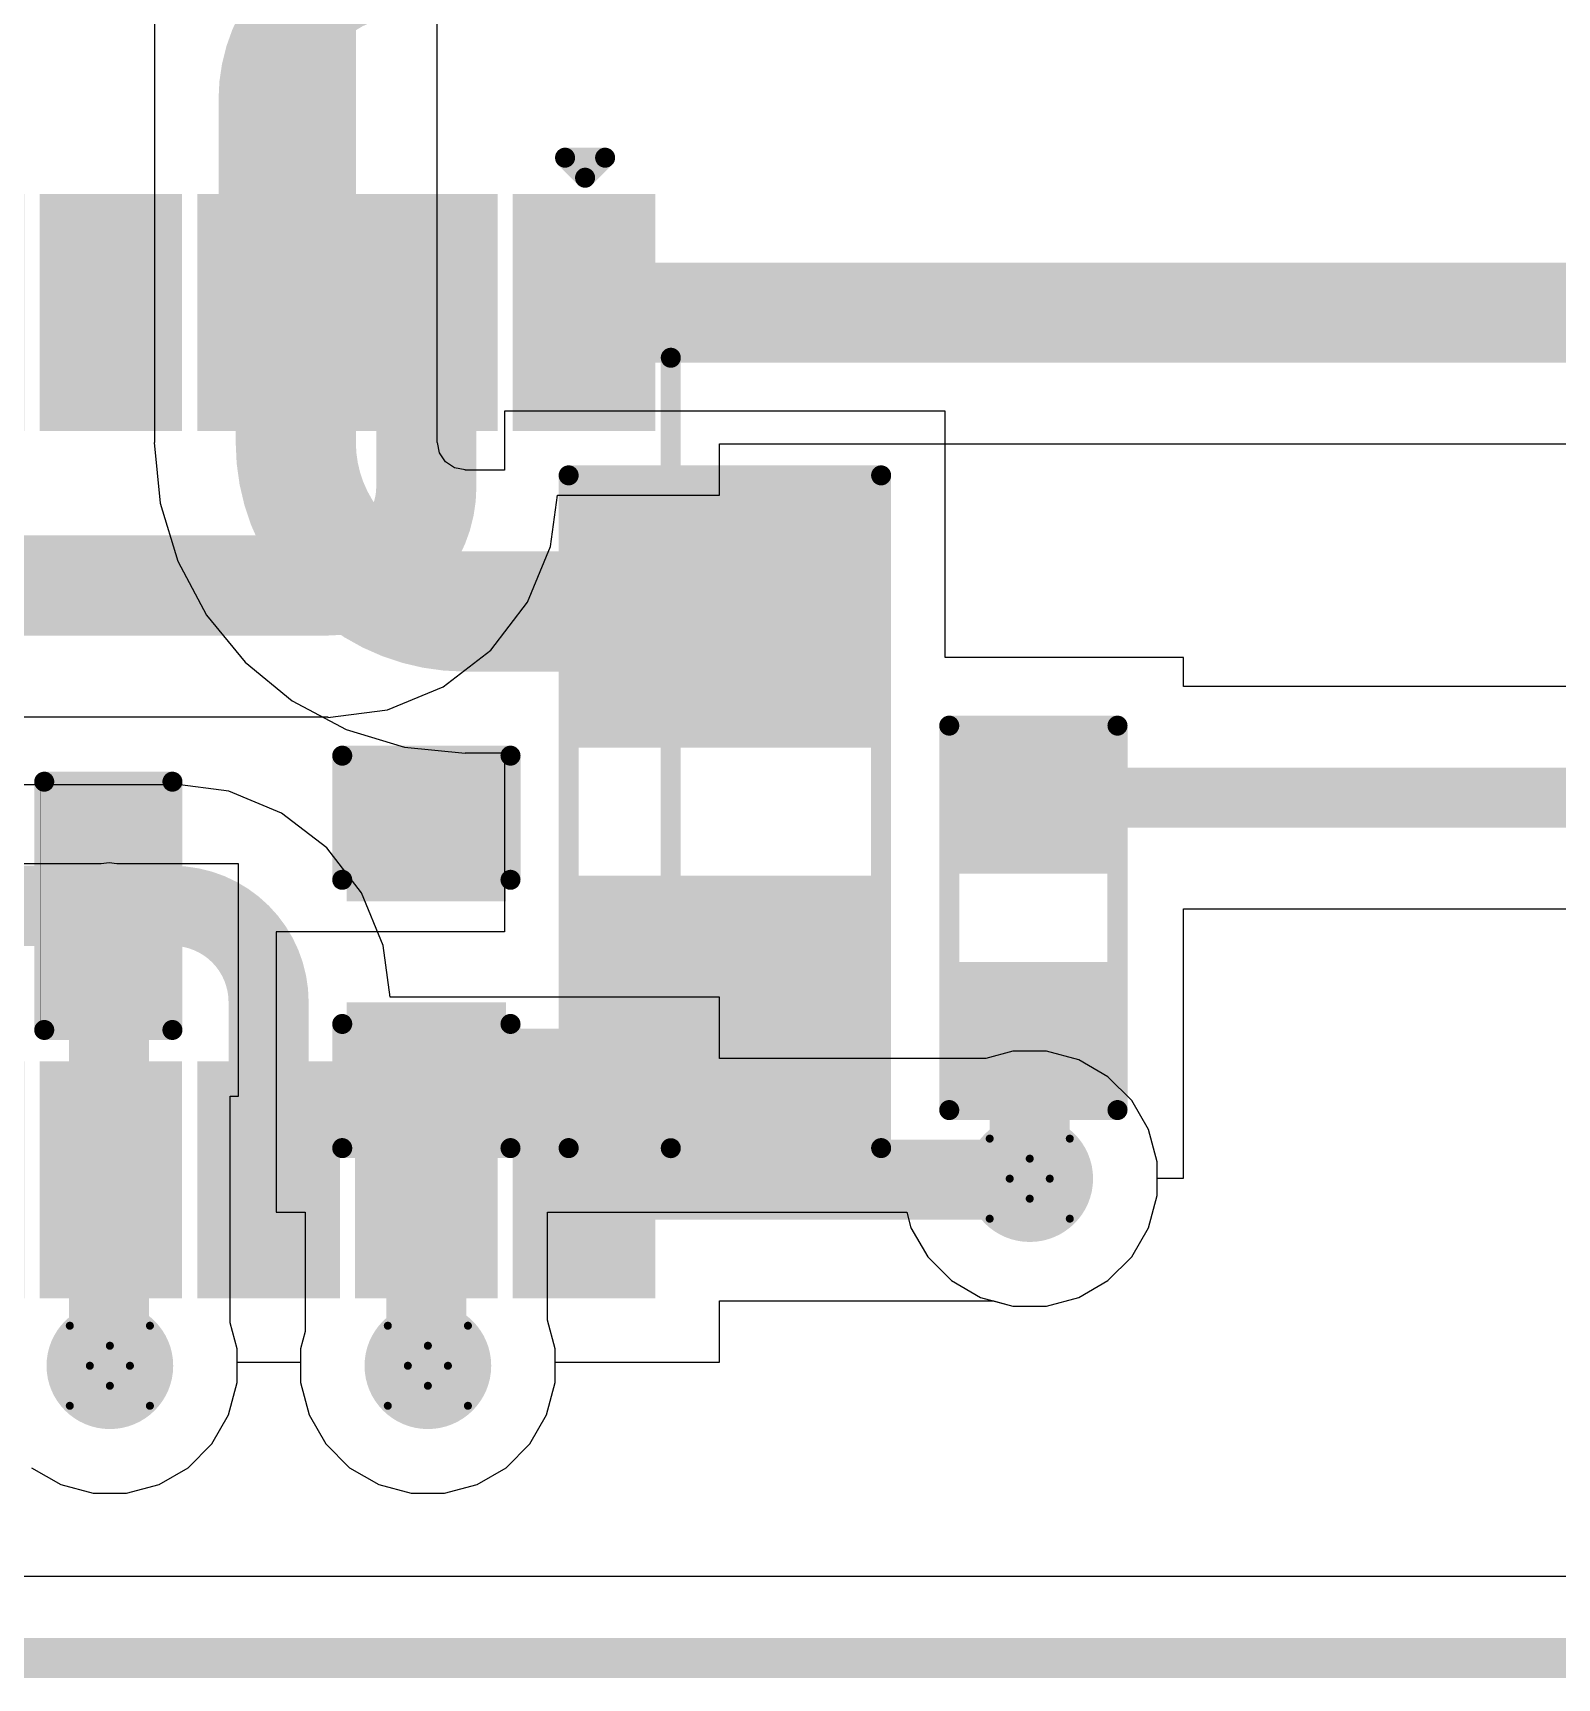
# Model space of a CAD drawing. Header units: inches. Extents: x 0 to 213, y 0 to 212.
# Drawn here: x 0.6194 to 0.9998, y -0.005 to 0.4059 of the extents above; entities that cross this region are included whole.
import ezdxf

# ---------------------------------------------------------------- set-up
doc = ezdxf.new("R2010")
doc.units = ezdxf.units.IN
doc.header["$MEASUREMENT"] = 0
for name, color, linetype in [('Board Outline', 216, 'Continuous'), ('Bottom Layer', 5, 'Continuous'), ('Bottom Overlay', 54, 'Continuous'), ('Bottom Paste', 16, 'Continuous'), ('Bottom Solder', 6, 'Continuous'), ('Drill Drawing', 1, 'Continuous'), ('Top Layer', 1, 'Continuous'), ('Top Overlay', 2, 'Continuous'), ('Top Paste', 8, 'Continuous'), ('Top Solder', 216, 'Continuous'), ('Via Holes', 16, 'Continuous')]:
    doc.layers.add(name, color=color, linetype=linetype)

# ---------------------------------------------------------------- blocks, each defined once
blk = doc.blocks.new('R___0402_B_30')
at = {"layer": 'Bottom Layer'}
for points in [[(-0.009500000000000001, 0.0125), (-0.009499999999999998, -0.0125), (-0.0275, -0.0125), (-0.0275, 0.0125)], [(0.0275, 0.0125), (0.0275, -0.0125), (0.009500000000000001, -0.0125), (0.009499999999999998, 0.0125)]]:
    blk.add_hatch(color=5, dxfattribs=at).paths.add_polyline_path(points)
at = {"layer": 'Bottom Paste'}
for points in [[(-0.009500000000000001, 0.0125), (-0.009499999999999998, -0.0125), (-0.0275, -0.0125), (-0.0275, 0.0125)], [(0.0275, 0.0125), (0.0275, -0.0125), (0.009500000000000001, -0.0125), (0.009499999999999998, 0.0125)]]:
    blk.add_hatch(color=16, dxfattribs=at).paths.add_polyline_path(points)
at = {"layer": 'Bottom Solder'}
for points in [[(-0.007334600000000002, 0.0146654), (-0.007334599999999998, -0.0146654), (-0.0296654, -0.0146654), (-0.0296654, 0.0146654)], [(0.0296654, 0.0146654), (0.0296654, -0.0146654), (0.007334600000000002, -0.0146654), (0.007334599999999998, 0.0146654)]]:
    blk.add_hatch(color=6, dxfattribs=at).paths.add_polyline_path(points)
at = {"layer": 'Bottom Overlay'}
for points in [[(-0.031, 0.016, 0.005, 0.005, 0), (-0.031, -0.016, 0.005, 0.005, 0)], [(-0.031, 0.016, 0.005, 0.005, 0), (0.031, 0.016, 0.005, 0.005, 0)], [(-0.032, 0.017, 0.000127, 0.000127, 0), (0.032, 0.017, 0.000127, 0.000127, 0)], [(0.031, 0.016, 0.005, 0.005, 0), (0.031, -0.016, 0.005, 0.005, 0)], [(-0.031, -0.016, 0.005, 0.005, 0), (0.031, -0.016, 0.005, 0.005, 0)]]:
    blk.add_lwpolyline(points, format="xyseb", dxfattribs=at)
for points in [[(-0.03225, 0.016, 0.0025, 0.0025, 1), (-0.02975, 0.016, 0.0025, 0.0025, 1)], [(-0.03225, 0.016, 0.0025, 0.0025, 1), (-0.02975, 0.016, 0.0025, 0.0025, 1)], [(-0.0320317, 0.017, 6.35e-05, 6.35e-05, 1), (-0.0319683, 0.017, 6.35e-05, 6.35e-05, 1)], [(0.02975, 0.016, 0.0025, 0.0025, 1), (0.03225, 0.016, 0.0025, 0.0025, 1)], [(0.02975, 0.016, 0.0025, 0.0025, 1), (0.03225, 0.016, 0.0025, 0.0025, 1)], [(0.0319683, 0.017, 6.35e-05, 6.35e-05, 1), (0.0320317, 0.017, 6.35e-05, 6.35e-05, 1)], [(-0.03225, -0.016, 0.0025, 0.0025, 1), (-0.02975, -0.016, 0.0025, 0.0025, 1)], [(-0.03225, -0.016, 0.0025, 0.0025, 1), (-0.02975, -0.016, 0.0025, 0.0025, 1)], [(0.02975, -0.016, 0.0025, 0.0025, 1), (0.03225, -0.016, 0.0025, 0.0025, 1)], [(0.02975, -0.016, 0.0025, 0.0025, 1), (0.03225, -0.016, 0.0025, 0.0025, 1)]]:
    blk.add_lwpolyline(points, format="xyseb", close=True, dxfattribs=at)
blk = doc.blocks.new('R___1206_B_32')
at = {"layer": 'Bottom Layer'}
for points in [[(-0.08, 0.035), (-0.02, 0.035), (-0.02, -0.035), (-0.08, -0.035)], [(0.02, 0.035), (0.08, 0.035), (0.08, -0.035), (0.02, -0.035)]]:
    blk.add_hatch(color=5, dxfattribs=at).paths.add_polyline_path(points)
at = {"layer": 'Bottom Paste'}
for points in [[(-0.08, 0.035), (-0.02, 0.035), (-0.02, -0.035), (-0.08, -0.035)], [(0.02, 0.035), (0.08, 0.035), (0.08, -0.035), (0.02, -0.035)]]:
    blk.add_hatch(color=16, dxfattribs=at).paths.add_polyline_path(points)
at = {"layer": 'Bottom Solder'}
for points in [[(-0.084, 0.039), (-0.016, 0.039), (-0.016, -0.039), (-0.084, -0.039)], [(0.016, 0.039), (0.084, 0.039), (0.084, -0.039), (0.016, -0.039)]]:
    blk.add_hatch(color=6, dxfattribs=at).paths.add_polyline_path(points)
at = {"layer": 'Bottom Overlay'}
for points in [[(-0.084, 0.039, 0.005, 0.005, 0), (-0.084, -0.039, 0.005, 0.005, 0)], [(-0.084, 0.039, 0.005, 0.005, 0), (0.084, 0.039, 0.005, 0.005, 0)], [(0.084, 0.039, 0.005, 0.005, 0), (0.084, -0.039, 0.005, 0.005, 0)], [(-0.084, -0.039, 0.005, 0.005, 0), (0.084, -0.039, 0.005, 0.005, 0)]]:
    blk.add_lwpolyline(points, format="xyseb", dxfattribs=at)
for points in [[(-0.08525, 0.039, 0.0025, 0.0025, 1), (-0.08275, 0.039, 0.0025, 0.0025, 1)], [(-0.08525, 0.039, 0.0025, 0.0025, 1), (-0.08275, 0.039, 0.0025, 0.0025, 1)], [(0.08275, 0.039, 0.0025, 0.0025, 1), (0.08525, 0.039, 0.0025, 0.0025, 1)], [(0.08275, 0.039, 0.0025, 0.0025, 1), (0.08525, 0.039, 0.0025, 0.0025, 1)], [(-0.08525, -0.039, 0.0025, 0.0025, 1), (-0.08275, -0.039, 0.0025, 0.0025, 1)], [(-0.08525, -0.039, 0.0025, 0.0025, 1), (-0.08275, -0.039, 0.0025, 0.0025, 1)], [(0.08275, -0.039, 0.0025, 0.0025, 1), (0.08525, -0.039, 0.0025, 0.0025, 1)], [(0.08275, -0.039, 0.0025, 0.0025, 1), (0.08525, -0.039, 0.0025, 0.0025, 1)]]:
    blk.add_lwpolyline(points, format="xyseb", close=True, dxfattribs=at)
blk = doc.blocks.new('SOP_10_37')
at = {"layer": 'Top Layer'}
for points in [[(-0.13385825, 0.09251975), (-0.08267715, 0.09251975), (-0.08267715, 0.06496065), (-0.13385825, 0.06496065)], [(0.08267715, 0.09251975), (0.13385825, 0.09251975), (0.13385825, 0.06496065), (0.08267715, 0.06496065)], [(-0.13385825, 0.05314965), (-0.08267715, 0.05314965), (-0.08267715, 0.02559055), (-0.13385825, 0.02559055)], [(0.08267715, 0.05314965), (0.13385825, 0.05314965), (0.13385825, 0.02559055), (0.08267715, 0.02559055)], [(-0.13385825, 0.01377955), (-0.08267715, 0.01377955), (-0.08267715, -0.01377955), (-0.13385825, -0.01377955)], [(0.08267715, 0.01377965), (0.13385825, 0.01377965), (0.13385825, -0.01377945), (0.08267715, -0.01377945)], [(-0.13385825, -0.02559045), (-0.08267715, -0.02559045), (-0.08267715, -0.05314955), (-0.13385825, -0.05314955)], [(0.08267715, -0.02559045), (0.13385825, -0.02559045), (0.13385825, -0.05314955), (0.08267715, -0.05314955)], [(-0.13385825, -0.06496055), (-0.08267715, -0.06496055), (-0.08267715, -0.09251965), (-0.13385825, -0.09251965)], [(0.08267715, -0.06496055), (0.13385825, -0.06496055), (0.13385825, -0.09251965), (0.08267715, -0.09251965)]]:
    blk.add_hatch(color=1, dxfattribs=at).paths.add_polyline_path(points)
at = {"layer": 'Top Paste'}
for points in [[(-0.13385825, 0.09251975), (-0.08267715, 0.09251975), (-0.08267715, 0.06496065), (-0.13385825, 0.06496065)], [(0.08267715, 0.09251975), (0.13385825, 0.09251975), (0.13385825, 0.06496065), (0.08267715, 0.06496065)], [(-0.13385825, 0.05314965), (-0.08267715, 0.05314965), (-0.08267715, 0.02559055), (-0.13385825, 0.02559055)], [(0.08267715, 0.05314965), (0.13385825, 0.05314965), (0.13385825, 0.02559055), (0.08267715, 0.02559055)], [(-0.13385825, 0.01377955), (-0.08267715, 0.01377955), (-0.08267715, -0.01377955), (-0.13385825, -0.01377955)], [(0.08267715, 0.01377965), (0.13385825, 0.01377965), (0.13385825, -0.01377945), (0.08267715, -0.01377945)], [(-0.13385825, -0.02559045), (-0.08267715, -0.02559045), (-0.08267715, -0.05314955), (-0.13385825, -0.05314955)], [(0.08267715, -0.02559045), (0.13385825, -0.02559045), (0.13385825, -0.05314955), (0.08267715, -0.05314955)], [(-0.13385825, -0.06496055), (-0.08267715, -0.06496055), (-0.08267715, -0.09251965), (-0.13385825, -0.09251965)], [(0.08267715, -0.06496055), (0.13385825, -0.06496055), (0.13385825, -0.09251965), (0.08267715, -0.09251965)]]:
    blk.add_hatch(color=8, dxfattribs=at).paths.add_polyline_path(points)
at = {"layer": 'Top Solder'}
for points in [[(-0.13785825, 0.09651975), (-0.07867715, 0.09651975), (-0.07867715, 0.06096065), (-0.13785825, 0.06096065)], [(0.07867715, 0.09651975), (0.13785825, 0.09651975), (0.13785825, 0.06096065), (0.07867715, 0.06096065)], [(-0.13785825, 0.05714965), (-0.07867715, 0.05714965), (-0.07867715, 0.02159055), (-0.13785825, 0.02159055)], [(0.07867715, 0.05714965), (0.13785825, 0.05714965), (0.13785825, 0.02159055), (0.07867715, 0.02159055)], [(-0.13785825, 0.01777955), (-0.07867715, 0.01777955), (-0.07867715, -0.01777955), (-0.13785825, -0.01777955)], [(0.07867715, 0.01777965), (0.13785825, 0.01777965), (0.13785825, -0.01777945), (0.07867715, -0.01777945)], [(-0.13785825, -0.02159045), (-0.07867715, -0.02159045), (-0.07867715, -0.05714955), (-0.13785825, -0.05714955)], [(0.07867715, -0.02159045), (0.13785825, -0.02159045), (0.13785825, -0.05714955), (0.07867715, -0.05714955)], [(-0.13785825, -0.06096055), (-0.07867715, -0.06096055), (-0.07867715, -0.09651965), (-0.13785825, -0.09651965)], [(0.07867715, -0.06096055), (0.13785825, -0.06096055), (0.13785825, -0.09651965), (0.07867715, -0.09651965)]]:
    blk.add_hatch(color=216, dxfattribs=at).paths.add_polyline_path(points)
at = {"layer": 'Top Overlay'}
for points in [[(0.1003937, 0.1003937, 0.005, 0.005, 0), (-0.097, 0.1003937, 0.005, 0.005, 0)], [(-0.1469625, 0.074, 0.005, 0.005, 0), (-0.1469625, 0.084, 0.005, 0.005, 0)], [(-0.1419625, 0.079, 0.005, 0.005, 0), (-0.1469625, 0.084, 0.005, 0.005, 0)], [(-0.1469625, 0.074, 0.005, 0.005, 0), (-0.1419625, 0.079, 0.005, 0.005, 0)], [(0.1003937, -0.1003937, 0.005, 0.005, 0), (-0.097, -0.1003937, 0.005, 0.005, 0)]]:
    blk.add_lwpolyline(points, format="xyseb", dxfattribs=at)
for points in [[(-0.09825, 0.1003937, 0.0025, 0.0025, 1), (-0.09575, 0.1003937, 0.0025, 0.0025, 1)], [(0.0991437, 0.1003937, 0.0025, 0.0025, 1), (0.1016437, 0.1003937, 0.0025, 0.0025, 1)], [(-0.1482125, 0.084, 0.0025, 0.0025, 1), (-0.1457125, 0.084, 0.0025, 0.0025, 1)], [(-0.1482125, 0.084, 0.0025, 0.0025, 1), (-0.1457125, 0.084, 0.0025, 0.0025, 1)], [(-0.1432125, 0.079, 0.0025, 0.0025, 1), (-0.1407125, 0.079, 0.0025, 0.0025, 1)], [(-0.1432125, 0.079, 0.0025, 0.0025, 1), (-0.1407125, 0.079, 0.0025, 0.0025, 1)], [(-0.1482125, 0.074, 0.0025, 0.0025, 1), (-0.1457125, 0.074, 0.0025, 0.0025, 1)], [(-0.1482125, 0.074, 0.0025, 0.0025, 1), (-0.1457125, 0.074, 0.0025, 0.0025, 1)], [(-0.09825, -0.1003937, 0.0025, 0.0025, 1), (-0.09575, -0.1003937, 0.0025, 0.0025, 1)], [(0.0991437, -0.1003937, 0.0025, 0.0025, 1), (0.1016437, -0.1003937, 0.0025, 0.0025, 1)]]:
    blk.add_lwpolyline(points, format="xyseb", close=True, dxfattribs=at)
blk = doc.blocks.new('R___0603_B_49')
at = {"layer": 'Bottom Layer'}
for points in [[(-0.045, -0.0175), (-0.045, 0.0175), (-0.015, 0.0175), (-0.015, -0.0175)], [(0.015, -0.0175), (0.015, 0.0175), (0.045, 0.0175), (0.045, -0.0175)]]:
    blk.add_hatch(color=5, dxfattribs=at).paths.add_polyline_path(points)
at = {"layer": 'Bottom Paste'}
for points in [[(-0.045, -0.0175), (-0.045, 0.0175), (-0.015, 0.0175), (-0.015, -0.0175)], [(0.015, -0.0175), (0.015, 0.0175), (0.045, 0.0175), (0.045, -0.0175)]]:
    blk.add_hatch(color=16, dxfattribs=at).paths.add_polyline_path(points)
at = {"layer": 'Bottom Solder'}
for points in [[(-0.049, -0.0215), (-0.049, 0.0215), (-0.011, 0.0215), (-0.011, -0.0215)], [(0.011, -0.0215), (0.011, 0.0215), (0.049, 0.0215), (0.049, -0.0215)]]:
    blk.add_hatch(color=6, dxfattribs=at).paths.add_polyline_path(points)
at = {"layer": 'Bottom Overlay'}
for points in [[(-0.048, 0.021, 0.005, 0.005, 0), (-0.048, -0.021, 0.005, 0.005, 0)], [(-0.048, 0.021, 0.005, 0.005, 0), (0.048, 0.021, 0.005, 0.005, 0)], [(0.048, 0.021, 0.005, 0.005, 0), (0.048, -0.021, 0.005, 0.005, 0)], [(-0.048, -0.021, 0.005, 0.005, 0), (0.048, -0.021, 0.005, 0.005, 0)]]:
    blk.add_lwpolyline(points, format="xyseb", dxfattribs=at)
for points in [[(-0.04925, 0.021, 0.0025, 0.0025, 1), (-0.04675, 0.021, 0.0025, 0.0025, 1)], [(-0.04925, 0.021, 0.0025, 0.0025, 1), (-0.04675, 0.021, 0.0025, 0.0025, 1)], [(0.04675, 0.021, 0.0025, 0.0025, 1), (0.04925, 0.021, 0.0025, 0.0025, 1)], [(0.04675, 0.021, 0.0025, 0.0025, 1), (0.04925, 0.021, 0.0025, 0.0025, 1)], [(-0.04925, -0.021, 0.0025, 0.0025, 1), (-0.04675, -0.021, 0.0025, 0.0025, 1)], [(-0.04925, -0.021, 0.0025, 0.0025, 1), (-0.04675, -0.021, 0.0025, 0.0025, 1)], [(0.04675, -0.021, 0.0025, 0.0025, 1), (0.04925, -0.021, 0.0025, 0.0025, 1)], [(0.04675, -0.021, 0.0025, 0.0025, 1), (0.04925, -0.021, 0.0025, 0.0025, 1)]]:
    blk.add_lwpolyline(points, format="xyseb", close=True, dxfattribs=at)
blk = doc.blocks.new('C___0603_B_64')
at = {"layer": 'Bottom Layer'}
for points in [[(-0.045, -0.0175), (-0.045, 0.0175), (-0.015, 0.0175), (-0.015, -0.0175)], [(0.015, -0.0175), (0.015, 0.0175), (0.045, 0.0175), (0.045, -0.0175)]]:
    blk.add_hatch(color=5, dxfattribs=at).paths.add_polyline_path(points)
at = {"layer": 'Bottom Paste'}
for points in [[(-0.045, -0.0175), (-0.045, 0.0175), (-0.015, 0.0175), (-0.015, -0.0175)], [(0.015, -0.0175), (0.015, 0.0175), (0.045, 0.0175), (0.045, -0.0175)]]:
    blk.add_hatch(color=16, dxfattribs=at).paths.add_polyline_path(points)
at = {"layer": 'Bottom Solder'}
for points in [[(-0.0473622, -0.0198622), (-0.0473622, 0.0198622), (-0.0126378, 0.0198622), (-0.0126378, -0.0198622)], [(0.0126378, -0.0198622), (0.0126378, 0.0198622), (0.0473622, 0.0198622), (0.0473622, -0.0198622)]]:
    blk.add_hatch(color=6, dxfattribs=at).paths.add_polyline_path(points)
at = {"layer": 'Bottom Overlay'}
for points in [[(-0.018, 0.021, 0.005, 0.005, 0), (-0.049, 0.021, 0.005, 0.005, 0)], [(-0.049, -0.021, 0.005, 0.005, 0), (-0.049, 0.021, 0.005, 0.005, 0)], [(0.049, 0.021, 0.005, 0.005, 0), (0.018, 0.021, 0.005, 0.005, 0)], [(0.049, -0.021, 0.005, 0.005, 0), (0.049, 0.021, 0.005, 0.005, 0)], [(-0.018, -0.021, 0.005, 0.005, 0), (-0.049, -0.021, 0.005, 0.005, 0)], [(0.049, -0.021, 0.005, 0.005, 0), (0.018, -0.021, 0.005, 0.005, 0)]]:
    blk.add_lwpolyline(points, format="xyseb", dxfattribs=at)
for points in [[(-0.05025, 0.021, 0.0025, 0.0025, 1), (-0.04775, 0.021, 0.0025, 0.0025, 1)], [(-0.05025, 0.021, 0.0025, 0.0025, 1), (-0.04775, 0.021, 0.0025, 0.0025, 1)], [(-0.01925, 0.021, 0.0025, 0.0025, 1), (-0.01675, 0.021, 0.0025, 0.0025, 1)], [(0.01675, 0.021, 0.0025, 0.0025, 1), (0.01925, 0.021, 0.0025, 0.0025, 1)], [(0.04775, 0.021, 0.0025, 0.0025, 1), (0.05025, 0.021, 0.0025, 0.0025, 1)], [(0.04775, 0.021, 0.0025, 0.0025, 1), (0.05025, 0.021, 0.0025, 0.0025, 1)], [(-0.05025, -0.021, 0.0025, 0.0025, 1), (-0.04775, -0.021, 0.0025, 0.0025, 1)], [(-0.05025, -0.021, 0.0025, 0.0025, 1), (-0.04775, -0.021, 0.0025, 0.0025, 1)], [(-0.01925, -0.021, 0.0025, 0.0025, 1), (-0.01675, -0.021, 0.0025, 0.0025, 1)], [(0.01675, -0.021, 0.0025, 0.0025, 1), (0.01925, -0.021, 0.0025, 0.0025, 1)], [(0.04775, -0.021, 0.0025, 0.0025, 1), (0.05025, -0.021, 0.0025, 0.0025, 1)], [(0.04775, -0.021, 0.0025, 0.0025, 1), (0.05025, -0.021, 0.0025, 0.0025, 1)]]:
    blk.add_lwpolyline(points, format="xyseb", close=True, dxfattribs=at)

msp = doc.modelspace()

# ---------------------------------------------------------------- hatches: boundary and pattern name
at = {"layer": 'Bottom Layer'}
h = msp.add_hatch(color=5, dxfattribs=at)
edge = h.paths.add_edge_path()
edge.add_arc((0.8682083, 0.1197254), 0.011811, 0, 360)
h = msp.add_hatch(color=5, dxfattribs=at)
edge = h.paths.add_edge_path()
edge.add_arc((0.6385941, 0.0729995), 0.011811, 0, 360)
h = msp.add_hatch(color=5, dxfattribs=at)
edge = h.paths.add_edge_path()
edge.add_arc((0.7179737, 0.0729995), 0.011811, 0, 360)
at = {"layer": 'Bottom Solder'}
h = msp.add_hatch(color=6, dxfattribs=at)
edge = h.paths.add_edge_path()
edge.add_arc((0.8682083, 0.1197254), 0.015811, 0, 360)
h = msp.add_hatch(color=6, dxfattribs=at)
edge = h.paths.add_edge_path()
edge.add_arc((0.6385941, 0.0729995), 0.015811, 0, 360)
h = msp.add_hatch(color=6, dxfattribs=at)
edge = h.paths.add_edge_path()
edge.add_arc((0.7179737, 0.0729995), 0.015811, 0, 360)
at = {"layer": 'Top Layer'}
h = msp.add_hatch(color=1, dxfattribs=at)
edge = h.paths.add_edge_path()
edge.add_arc((0.8682083, 0.1197254), 0.011811, 0, 360)
h = msp.add_hatch(color=1, dxfattribs=at)
edge = h.paths.add_edge_path()
edge.add_arc((0.6385941, 0.0729995), 0.011811, 0, 360)
h = msp.add_hatch(color=1, dxfattribs=at)
edge = h.paths.add_edge_path()
edge.add_arc((0.7179737, 0.0729995), 0.011811, 0, 360)
at = {"layer": 'Top Solder'}
h = msp.add_hatch(color=216, dxfattribs=at)
edge = h.paths.add_edge_path()
edge.add_arc((0.8682083, 0.1197254), 0.015811, 0, 360)
h = msp.add_hatch(color=216, dxfattribs=at)
edge = h.paths.add_edge_path()
edge.add_arc((0.6385941, 0.0729995), 0.015811, 0, 360)
h = msp.add_hatch(color=216, dxfattribs=at)
edge = h.paths.add_edge_path()
edge.add_arc((0.7179737, 0.0729995), 0.015811, 0, 360)
at = {"layer": 'Via Holes'}
h = msp.add_hatch(color=7, dxfattribs=at)
edge = h.paths.add_edge_path()
edge.add_arc((0.8682083, 0.1197254), 0.0059055, 0, 360)
h = msp.add_hatch(color=7, dxfattribs=at)
edge = h.paths.add_edge_path()
edge.add_arc((0.6385941, 0.0729995), 0.0059055, 0, 360)
h = msp.add_hatch(color=7, dxfattribs=at)
edge = h.paths.add_edge_path()
edge.add_arc((0.7179737, 0.0729995), 0.0059055, 0, 360)

# ---------------------------------------------------------------- linework, layer by layer
at = {"layer": 'Board Outline'}
msp.add_lwpolyline([(5e-07, 5e-07, 0.01, 0.01, 0), (3.006969, 5e-07, 0.01, 0.01, 0)], format="xyseb", dxfattribs=at)
at = {"layer": 'Bottom Layer'}
for p, q in [((0.6496985, 0.5014501), (0.6496985, 0.3035998)), ((0.7203025, 0.3035998), (0.7203025, 0.5014501)), ((0.8471137, 0.3113598), (0.7371137, 0.3113598)), ((0.7371137, 0.3113598), (0.7371137, 0.2966618)), ((0.8471137, 0.2498595), (0.8471137, 0.3113598)), ((0.6496985, 0.3035998), (0.6496268, 0.3035998)), ((0.6496268, 0.3035998), (0.6511181, 0.2884581)), ((0.7203685, 0.3035998), (0.7203025, 0.3035998)), ((0.7208916, 0.30097), (0.7203685, 0.3035998)), ((0.7223813, 0.2987406), (0.7208916, 0.30097)), ((0.7246107, 0.2972509), (0.7223813, 0.2987406)), ((0.7272405, 0.2967278), (0.7246107, 0.2972509)), ((0.7272405, 0.2966618), (0.7272405, 0.2967278)), ((0.7371137, 0.2966618), (0.7272405, 0.2966618)), ((0.6511181, 0.2884581), (0.6555348, 0.2738983)), ((0.6555348, 0.2738983), (0.6627071, 0.2604799)), ((0.6627071, 0.2604799), (0.6723593, 0.2487186)), ((0.6723593, 0.2487186), (0.6841206, 0.2390664)), ((0.9066137, 0.2498595), (0.8471137, 0.2498595)), ((0.9066137, 0.2425968), (0.9066137, 0.2498595)), ((1.6313804, 0.2425968), (0.9066137, 0.2425968)), ((0.6841206, 0.2390664), (0.697539, 0.2318941)), ((0.697539, 0.2318941), (0.7120988, 0.2274774)), ((0.7120988, 0.2274774), (0.7272405, 0.2259861)), ((0.7272405, 0.2259861), (0.7272405, 0.2260578)), ((0.7272405, 0.2260578), (0.7371137, 0.2260578)), ((0.7371137, 0.2260578), (0.7371137, 0.1813598)), ((0.636436, 0.1983627), (0.6057111, 0.1983627)), ((0.6384026, 0.1986216), (0.636436, 0.1983627)), ((0.6403692, 0.1983627), (0.6384026, 0.1986216)), ((0.6707111, 0.1983627), (0.6403692, 0.1983627)), ((0.6707111, 0.1403627), (0.6707111, 0.1983627)), ((0.9066137, 0.1198595), (0.9066137, 0.1871222)), ((0.9066137, 0.1871222), (1.6313804, 0.1871222)), ((0.7371137, 0.1813598), (0.6800967, 0.1813598)), ((0.6800967, 0.1813598), (0.6800967, 0.1113598)), ((0.6686615, 0.0836946), (0.6686615, 0.1403627)), ((0.6686615, 0.1403627), (0.6707111, 0.1403627)), ((0.9000193, 0.1155374), (0.9000193, 0.1198595)), ((0.9000193, 0.1198595), (0.9066137, 0.1198595)), ((0.8978514, 0.1074468), (0.9000193, 0.1155374)), ((0.6800967, 0.1113598), (0.6873378, 0.1113598)), ((0.6873378, 0.1113598), (0.6873378, 0.081573)), ((0.7478556, 0.0843869), (0.7478556, 0.1113598)), ((0.7478556, 0.1113598), (0.8375167, 0.1113598)), ((0.8375167, 0.1113598), (0.8385652, 0.1074468)), ((0.8385652, 0.1074468), (0.8427532, 0.100193)), ((0.8936634, 0.100193), (0.8978514, 0.1074468)), ((0.8427532, 0.100193), (0.8486759, 0.0942703)), ((0.8877407, 0.0942703), (0.8936634, 0.100193)), ((0.8486759, 0.0942703), (0.8559297, 0.0900823)), ((0.8804869, 0.0900823), (0.8877407, 0.0942703)), ((0.8559297, 0.0900823), (0.8640203, 0.0879144)), ((0.8640203, 0.0879144), (0.8723963, 0.0879144)), ((0.8723963, 0.0879144), (0.8804869, 0.0900823)), ((0.6704051, 0.0771875), (0.6686615, 0.0836946)), ((0.7497847, 0.0771875), (0.7478556, 0.0843869)), ((0.6873378, 0.081573), (0.6861627, 0.0771875)), ((0.6704051, 0.0688115), (0.6704051, 0.0771875)), ((0.6861627, 0.0771875), (0.6861627, 0.0688115)), ((0.7497847, 0.0688115), (0.7497847, 0.0771875)), ((0.6682372, 0.0607209), (0.6704051, 0.0688115)), ((0.6861627, 0.0688115), (0.6883306, 0.0607209)), ((0.7476168, 0.0607209), (0.7497847, 0.0688115)), ((0.6640492, 0.0534671), (0.6682372, 0.0607209)), ((0.6883306, 0.0607209), (0.6925186, 0.0534671)), ((0.7434288, 0.0534671), (0.7476168, 0.0607209)), ((0.6581265, 0.0475444), (0.6640492, 0.0534671)), ((0.6925186, 0.0534671), (0.6984413, 0.0475444)), ((0.7375061, 0.0475444), (0.7434288, 0.0534671)), ((0.6190617, 0.0475444), (0.6263155, 0.0433564)), ((0.6508727, 0.0433564), (0.6581265, 0.0475444)), ((0.6984413, 0.0475444), (0.7056951, 0.0433564)), ((0.7302523, 0.0433564), (0.7375061, 0.0475444)), ((0.6263155, 0.0433564), (0.6344061, 0.0411885)), ((0.6344061, 0.0411885), (0.6427821, 0.0411885)), ((0.6427821, 0.0411885), (0.6508727, 0.0433564)), ((0.7056951, 0.0433564), (0.7137857, 0.0411885)), ((0.7137857, 0.0411885), (0.7221617, 0.0411885)), ((0.7221617, 0.0411885), (0.7302523, 0.0433564)), ((2.816667, 0.0203918), (0.1903024, 0.0203918))]:
    msp.add_line(p, q, dxfattribs=at)
for points in [[(0.6850005, 0.3035998, 0.03, 0.03, 0), (0.6850005, 0.5014501, 0.03, 0.03, 0)], [(0.7272405, 0.2613598, 0.03, 0.03, -0.4142135623730951), (0.6850005, 0.3035998, 0.03, 0.03, 0)], [(0.7272405, 0.2613598, 0.03, 0.03, 0), (0.7921137, 0.2613598, 0.03, 0.03, 0)], [(0.8691137, 0.2148595, 0.015, 0.015, 0), (1.6313804, 0.2148595, 0.015, 0.015, 0)], [(0.6384026, 0.073191, 0.02, 0.02, 0), (0.6384026, 0.1683627, 0.02, 0.02, 0)], [(0.7779145, 0.1471606, 0.02, 0.02, 0), (0.7921137, 0.1613598, 0.02, 0.02, 0)], [(0.8682083, 0.1197254, 0.02, 0.02, 0), (0.8682083, 0.1609931, 0.02, 0.02, 0)], [(0.7175967, 0.1463598, 0.02, 0.02, 0), (0.7183975, 0.1471606, 0.02, 0.02, 0)], [(0.7175967, 0.0733765, 0.02, 0.02, 0), (0.7175967, 0.1463598, 0.02, 0.02, 0)], [(0.7183975, 0.1471606, 0.02, 0.02, 0), (0.7779145, 0.1471606, 0.02, 0.02, 0)], [(0.6384026, 0.073191, 0.02, 0.02, 0), (0.6385941, 0.0729995, 0.02, 0.02, 0)], [(0.7175967, 0.0733765, 0.02, 0.02, 0), (0.7179737, 0.0729995, 0.02, 0.02, 0)]]:
    msp.add_lwpolyline(points, format="xyseb", dxfattribs=at)
for points in [[(0.6775005, 0.3035998, 0.015, 0.015, 1), (0.6925005, 0.3035998, 0.015, 0.015, 1)], [(0.6775005, 0.3035998, 0.015, 0.015, 1), (0.6925005, 0.3035998, 0.015, 0.015, 1)], [(0.7197405, 0.2613598, 0.015, 0.015, 1), (0.7347405, 0.2613598, 0.015, 0.015, 1)], [(0.7197405, 0.2613598, 0.015, 0.015, 1), (0.7347405, 0.2613598, 0.015, 0.015, 1)], [(0.7846137, 0.2613598, 0.015, 0.015, 1), (0.7996137, 0.2613598, 0.015, 0.015, 1)], [(0.8653637, 0.2148595, 0.0075, 0.0075, 1), (0.8728637, 0.2148595, 0.0075, 0.0075, 1)], [(0.6334026, 0.1683627, 0.01, 0.01, 1), (0.6434026, 0.1683627, 0.01, 0.01, 1)], [(0.7871137, 0.1613598, 0.01, 0.01, 1), (0.7971137, 0.1613598, 0.01, 0.01, 1)], [(0.8632083, 0.1609931, 0.01, 0.01, 1), (0.8732083, 0.1609931, 0.01, 0.01, 1)], [(0.7125967, 0.1463598, 0.01, 0.01, 1), (0.7225967, 0.1463598, 0.01, 0.01, 1)], [(0.7125967, 0.1463598, 0.01, 0.01, 1), (0.7225967, 0.1463598, 0.01, 0.01, 1)], [(0.7133975, 0.1471606, 0.01, 0.01, 1), (0.7233975, 0.1471606, 0.01, 0.01, 1)], [(0.7133975, 0.1471606, 0.01, 0.01, 1), (0.7233975, 0.1471606, 0.01, 0.01, 1)], [(0.7729145, 0.1471606, 0.01, 0.01, 1), (0.7829145, 0.1471606, 0.01, 0.01, 1)], [(0.7729145, 0.1471606, 0.01, 0.01, 1), (0.7829145, 0.1471606, 0.01, 0.01, 1)], [(0.8632083, 0.1197254, 0.01, 0.01, 1), (0.8732083, 0.1197254, 0.01, 0.01, 1)], [(0.6334026, 0.073191, 0.01, 0.01, 1), (0.6434026, 0.073191, 0.01, 0.01, 1)], [(0.6334026, 0.073191, 0.01, 0.01, 1), (0.6434026, 0.073191, 0.01, 0.01, 1)], [(0.6335941, 0.0729995, 0.01, 0.01, 1), (0.6435941, 0.0729995, 0.01, 0.01, 1)], [(0.7125967, 0.0733765, 0.01, 0.01, 1), (0.7225967, 0.0733765, 0.01, 0.01, 1)], [(0.7125967, 0.0733765, 0.01, 0.01, 1), (0.7225967, 0.0733765, 0.01, 0.01, 1)], [(0.7129737, 0.0729995, 0.01, 0.01, 1), (0.7229737, 0.0729995, 0.01, 0.01, 1)]]:
    msp.add_lwpolyline(points, format="xyseb", close=True, dxfattribs=at)
at = {"layer": 'Drill Drawing'}
for points in [[(0.8582083, 0.1297254, 0.002, 0.002, 0), (0.8682083, 0.1247254, 0.002, 0.002, 0)], [(0.8582083, 0.1297254, 0.002, 0.002, 0), (0.8632083, 0.1197254, 0.002, 0.002, 0)], [(0.8682083, 0.1247254, 0.002, 0.002, 0), (0.8782083, 0.1297254, 0.002, 0.002, 0)], [(0.8732083, 0.1197254, 0.002, 0.002, 0), (0.8782083, 0.1297254, 0.002, 0.002, 0)], [(0.8582083, 0.1097254, 0.002, 0.002, 0), (0.8632083, 0.1197254, 0.002, 0.002, 0)], [(0.8732083, 0.1197254, 0.002, 0.002, 0), (0.8782083, 0.1097254, 0.002, 0.002, 0)], [(0.8582083, 0.1097254, 0.002, 0.002, 0), (0.8682083, 0.1147254, 0.002, 0.002, 0)], [(0.8682083, 0.1147254, 0.002, 0.002, 0), (0.8782083, 0.1097254, 0.002, 0.002, 0)], [(0.6285941, 0.0829995, 0.002, 0.002, 0), (0.6385941, 0.0779995, 0.002, 0.002, 0)], [(0.6285941, 0.0829995, 0.002, 0.002, 0), (0.6335941, 0.0729995, 0.002, 0.002, 0)], [(0.6385941, 0.0779995, 0.002, 0.002, 0), (0.6485941, 0.0829995, 0.002, 0.002, 0)], [(0.6435941, 0.0729995, 0.002, 0.002, 0), (0.6485941, 0.0829995, 0.002, 0.002, 0)], [(0.7079737, 0.0829995, 0.002, 0.002, 0), (0.7179737, 0.0779995, 0.002, 0.002, 0)], [(0.7079737, 0.0829995, 0.002, 0.002, 0), (0.7129737, 0.0729995, 0.002, 0.002, 0)], [(0.7179737, 0.0779995, 0.002, 0.002, 0), (0.7279737, 0.0829995, 0.002, 0.002, 0)], [(0.7229737, 0.0729995, 0.002, 0.002, 0), (0.7279737, 0.0829995, 0.002, 0.002, 0)], [(0.6285941, 0.0629995, 0.002, 0.002, 0), (0.6335941, 0.0729995, 0.002, 0.002, 0)], [(0.6435941, 0.0729995, 0.002, 0.002, 0), (0.6485941, 0.0629995, 0.002, 0.002, 0)], [(0.7079737, 0.0629995, 0.002, 0.002, 0), (0.7129737, 0.0729995, 0.002, 0.002, 0)], [(0.7229737, 0.0729995, 0.002, 0.002, 0), (0.7279737, 0.0629995, 0.002, 0.002, 0)], [(0.6285941, 0.0629995, 0.002, 0.002, 0), (0.6385941, 0.0679995, 0.002, 0.002, 0)], [(0.6385941, 0.0679995, 0.002, 0.002, 0), (0.6485941, 0.0629995, 0.002, 0.002, 0)], [(0.7079737, 0.0629995, 0.002, 0.002, 0), (0.7179737, 0.0679995, 0.002, 0.002, 0)], [(0.7179737, 0.0679995, 0.002, 0.002, 0), (0.7279737, 0.0629995, 0.002, 0.002, 0)]]:
    msp.add_lwpolyline(points, format="xyseb", dxfattribs=at)
for points in [[(0.8577083, 0.1297254, 0.001, 0.001, 1), (0.8587083, 0.1297254, 0.001, 0.001, 1)], [(0.8577083, 0.1297254, 0.001, 0.001, 1), (0.8587083, 0.1297254, 0.001, 0.001, 1)], [(0.8777083, 0.1297254, 0.001, 0.001, 1), (0.8787083, 0.1297254, 0.001, 0.001, 1)], [(0.8777083, 0.1297254, 0.001, 0.001, 1), (0.8787083, 0.1297254, 0.001, 0.001, 1)], [(0.8677083, 0.1247254, 0.001, 0.001, 1), (0.8687083, 0.1247254, 0.001, 0.001, 1)], [(0.8677083, 0.1247254, 0.001, 0.001, 1), (0.8687083, 0.1247254, 0.001, 0.001, 1)], [(0.8627083, 0.1197254, 0.001, 0.001, 1), (0.8637083, 0.1197254, 0.001, 0.001, 1)], [(0.8627083, 0.1197254, 0.001, 0.001, 1), (0.8637083, 0.1197254, 0.001, 0.001, 1)], [(0.8727083, 0.1197254, 0.001, 0.001, 1), (0.8737083, 0.1197254, 0.001, 0.001, 1)], [(0.8727083, 0.1197254, 0.001, 0.001, 1), (0.8737083, 0.1197254, 0.001, 0.001, 1)], [(0.8677083, 0.1147254, 0.001, 0.001, 1), (0.8687083, 0.1147254, 0.001, 0.001, 1)], [(0.8677083, 0.1147254, 0.001, 0.001, 1), (0.8687083, 0.1147254, 0.001, 0.001, 1)], [(0.8577083, 0.1097254, 0.001, 0.001, 1), (0.8587083, 0.1097254, 0.001, 0.001, 1)], [(0.8577083, 0.1097254, 0.001, 0.001, 1), (0.8587083, 0.1097254, 0.001, 0.001, 1)], [(0.8777083, 0.1097254, 0.001, 0.001, 1), (0.8787083, 0.1097254, 0.001, 0.001, 1)], [(0.8777083, 0.1097254, 0.001, 0.001, 1), (0.8787083, 0.1097254, 0.001, 0.001, 1)], [(0.6280941, 0.0829995, 0.001, 0.001, 1), (0.6290941, 0.0829995, 0.001, 0.001, 1)], [(0.6280941, 0.0829995, 0.001, 0.001, 1), (0.6290941, 0.0829995, 0.001, 0.001, 1)], [(0.6480941, 0.0829995, 0.001, 0.001, 1), (0.6490941, 0.0829995, 0.001, 0.001, 1)], [(0.6480941, 0.0829995, 0.001, 0.001, 1), (0.6490941, 0.0829995, 0.001, 0.001, 1)], [(0.7074737, 0.0829995, 0.001, 0.001, 1), (0.7084737, 0.0829995, 0.001, 0.001, 1)], [(0.7074737, 0.0829995, 0.001, 0.001, 1), (0.7084737, 0.0829995, 0.001, 0.001, 1)], [(0.7274737, 0.0829995, 0.001, 0.001, 1), (0.7284737, 0.0829995, 0.001, 0.001, 1)], [(0.7274737, 0.0829995, 0.001, 0.001, 1), (0.7284737, 0.0829995, 0.001, 0.001, 1)], [(0.6380941, 0.0779995, 0.001, 0.001, 1), (0.6390941, 0.0779995, 0.001, 0.001, 1)], [(0.6380941, 0.0779995, 0.001, 0.001, 1), (0.6390941, 0.0779995, 0.001, 0.001, 1)], [(0.7174737, 0.0779995, 0.001, 0.001, 1), (0.7184737, 0.0779995, 0.001, 0.001, 1)], [(0.7174737, 0.0779995, 0.001, 0.001, 1), (0.7184737, 0.0779995, 0.001, 0.001, 1)], [(0.6330941, 0.0729995, 0.001, 0.001, 1), (0.6340941, 0.0729995, 0.001, 0.001, 1)], [(0.6330941, 0.0729995, 0.001, 0.001, 1), (0.6340941, 0.0729995, 0.001, 0.001, 1)], [(0.6430941, 0.0729995, 0.001, 0.001, 1), (0.6440941, 0.0729995, 0.001, 0.001, 1)], [(0.6430941, 0.0729995, 0.001, 0.001, 1), (0.6440941, 0.0729995, 0.001, 0.001, 1)], [(0.7124737, 0.0729995, 0.001, 0.001, 1), (0.7134737, 0.0729995, 0.001, 0.001, 1)], [(0.7124737, 0.0729995, 0.001, 0.001, 1), (0.7134737, 0.0729995, 0.001, 0.001, 1)], [(0.7224737, 0.0729995, 0.001, 0.001, 1), (0.7234737, 0.0729995, 0.001, 0.001, 1)], [(0.7224737, 0.0729995, 0.001, 0.001, 1), (0.7234737, 0.0729995, 0.001, 0.001, 1)], [(0.6380941, 0.0679995, 0.001, 0.001, 1), (0.6390941, 0.0679995, 0.001, 0.001, 1)], [(0.6380941, 0.0679995, 0.001, 0.001, 1), (0.6390941, 0.0679995, 0.001, 0.001, 1)], [(0.7174737, 0.0679995, 0.001, 0.001, 1), (0.7184737, 0.0679995, 0.001, 0.001, 1)], [(0.7174737, 0.0679995, 0.001, 0.001, 1), (0.7184737, 0.0679995, 0.001, 0.001, 1)], [(0.6280941, 0.0629995, 0.001, 0.001, 1), (0.6290941, 0.0629995, 0.001, 0.001, 1)], [(0.6280941, 0.0629995, 0.001, 0.001, 1), (0.6290941, 0.0629995, 0.001, 0.001, 1)], [(0.6480941, 0.0629995, 0.001, 0.001, 1), (0.6490941, 0.0629995, 0.001, 0.001, 1)], [(0.6480941, 0.0629995, 0.001, 0.001, 1), (0.6490941, 0.0629995, 0.001, 0.001, 1)], [(0.7074737, 0.0629995, 0.001, 0.001, 1), (0.7084737, 0.0629995, 0.001, 0.001, 1)], [(0.7074737, 0.0629995, 0.001, 0.001, 1), (0.7084737, 0.0629995, 0.001, 0.001, 1)], [(0.7274737, 0.0629995, 0.001, 0.001, 1), (0.7284737, 0.0629995, 0.001, 0.001, 1)], [(0.7274737, 0.0629995, 0.001, 0.001, 1), (0.7284737, 0.0629995, 0.001, 0.001, 1)]]:
    msp.add_lwpolyline(points, format="xyseb", close=True, dxfattribs=at)
at = {"layer": 'Top Layer'}
for p, q in [((0.7907376, 0.2904105), (0.7907376, 0.3032206)), ((0.7907376, 0.3032206), (1.3474561, 0.3032206)), ((0.7486182, 0.2775581), (0.7503102, 0.2904105)), ((0.7503102, 0.2904105), (0.7907376, 0.2904105)), ((0.742864, 0.2636663), (0.7486182, 0.2775581)), ((0.7337104, 0.2517371), (0.742864, 0.2636663)), ((0.7217813, 0.2425835), (0.7337104, 0.2517371)), ((0.7078894, 0.2368293), (0.7217813, 0.2425835)), ((0.1824856, 0.2350791), (0.6929817, 0.2350791)), ((0.6929817, 0.2348667), (0.7078894, 0.2368293)), ((0.6929817, 0.2350791), (0.6929817, 0.2348667)), ((0.6542075, 0.2181183), (0.5118152, 0.2181183)), ((0.6542083, 0.2181184), (0.6542075, 0.2181183)), ((0.6683076, 0.2164693), (0.6542083, 0.2183255)), ((0.6542083, 0.2183255), (0.6542083, 0.2181184)), ((0.6814461, 0.2110271), (0.6683076, 0.2164693)), ((0.6927284, 0.2023699), (0.6814461, 0.2110271)), ((0.7013856, 0.1910877), (0.6927284, 0.2023699)), ((0.7068278, 0.1779491), (0.7013856, 0.1910877)), ((0.7085252, 0.1650561), (0.7068278, 0.1779491)), ((0.7907376, 0.1650561), (0.7085252, 0.1650561)), ((0.7907376, 0.1497245), (0.7907376, 0.1650561)), ((0.8572583, 0.1497245), (0.7907376, 0.1497245)), ((0.8640203, 0.1515364), (0.8572583, 0.1497245)), ((0.8723963, 0.1515364), (0.8640203, 0.1515364)), ((0.8804869, 0.1493685), (0.8723963, 0.1515364)), ((0.8877407, 0.1451805), (0.8804869, 0.1493685)), ((0.8936634, 0.1392578), (0.8877407, 0.1451805)), ((0.8978514, 0.132004), (0.8936634, 0.1392578)), ((0.9000193, 0.1239134), (0.8978514, 0.132004)), ((0.9000193, 0.1155374), (0.9000193, 0.1239134)), ((0.8978514, 0.1074468), (0.9000193, 0.1155374)), ((0.8936634, 0.100193), (0.8978514, 0.1074468)), ((0.8877407, 0.0942703), (0.8936634, 0.100193)), ((0.8804869, 0.0900823), (0.8877407, 0.0942703)), ((0.7907376, 0.0738751), (0.7907376, 0.0892067)), ((0.7907376, 0.0892067), (0.8591974, 0.0892067)), ((0.8591974, 0.0892067), (0.8640203, 0.0879144)), ((0.8640203, 0.0879144), (0.8723963, 0.0879144)), ((0.8723963, 0.0879144), (0.8804869, 0.0900823)), ((0.6704051, 0.0688115), (0.6704051, 0.0738751)), ((0.6704051, 0.0738751), (0.6861627, 0.0738751)), ((0.6861627, 0.0738751), (0.6861627, 0.0688115)), ((0.7497847, 0.0688115), (0.7497847, 0.0738751)), ((0.7497847, 0.0738751), (0.7907376, 0.0738751)), ((0.6682372, 0.0607209), (0.6704051, 0.0688115)), ((0.6861627, 0.0688115), (0.6883306, 0.0607209)), ((0.7476168, 0.0607209), (0.7497847, 0.0688115)), ((0.6640492, 0.0534671), (0.6682372, 0.0607209)), ((0.6883306, 0.0607209), (0.6925186, 0.0534671)), ((0.7434288, 0.0534671), (0.7476168, 0.0607209)), ((0.6581265, 0.0475444), (0.6640492, 0.0534671)), ((0.6925186, 0.0534671), (0.6984413, 0.0475444)), ((0.7375061, 0.0475444), (0.7434288, 0.0534671)), ((0.6190617, 0.0475444), (0.6263155, 0.0433564)), ((0.6508727, 0.0433564), (0.6581265, 0.0475444)), ((0.6984413, 0.0475444), (0.7056951, 0.0433564)), ((0.7302523, 0.0433564), (0.7375061, 0.0475444)), ((0.6263155, 0.0433564), (0.6344061, 0.0411885)), ((0.6344061, 0.0411885), (0.6427821, 0.0411885)), ((0.6427821, 0.0411885), (0.6508727, 0.0433564)), ((0.7056951, 0.0433564), (0.7137857, 0.0411885)), ((0.7137857, 0.0411885), (0.7221617, 0.0411885)), ((0.7221617, 0.0411885), (0.7302523, 0.0433564)), ((2.816667, 0.0203918), (0.1903024, 0.0203918))]:
    msp.add_line(p, q, dxfattribs=at)
for points in [[(0.6782181, 0.3892731, 0.025, 0.025, -0.4142135623730951), (0.7113951, 0.4224501, 0.025, 0.025, 0)], [(0.6782181, 0.3360012, 0.025, 0.025, 0), (0.6782181, 0.3892731, 0.025, 0.025, 0)], [(0.717588, 0.2924658, 0.025, 0.025, 0), (0.717588, 0.336001, 0.025, 0.025, 0)], [(0.7569581, 0.336001, 0.025, 0.025, 0), (1.3474561, 0.336001, 0.025, 0.025, 0)], [(0.717588, 0.2924658, 0.025, 0.025, -0.4142135623730951), (0.6929817, 0.2678595, 0.025, 0.025, 0)], [(0.0759733, 0.2678595, 0.025, 0.025, 0), (0.6929817, 0.2678595, 0.025, 0.025, 0)], [(0.5118152, 0.1878594, 0.02, 0.02, 0), (0.6542083, 0.1878594, 0.02, 0.02, 0)], [(0.6542083, 0.1878595, 0.02, 0.02, -0.4142135623730951), (0.678218, 0.1638498, 0.02, 0.02, 0)], [(0.678218, 0.1194656, 0.02, 0.02, 0), (0.678218, 0.1638498, 0.02, 0.02, 0)], [(0.756958, 0.1194656, 0.02, 0.02, 0), (0.8682083, 0.1194656, 0.02, 0.02, 0)], [(0.6388479, 0.0729995, 0.015, 0.015, 0), (0.6388479, 0.1194656, 0.015, 0.015, 0)], [(0.717588, 0.1194656, 0.015, 0.015, 0), (0.7179078, 0.1191458, 0.015, 0.015, 0)], [(0.7179078, 0.073188, 0.015, 0.015, 0), (0.7179078, 0.1191458, 0.015, 0.015, 0)], [(0.7179078, 0.0729336, 0.015, 0.015, 0), (0.7179737, 0.0729995, 0.015, 0.015, 0)]]:
    msp.add_lwpolyline(points, format="xyseb", dxfattribs=at)
for points in [[(0.6719681, 0.3892731, 0.0125, 0.0125, 1), (0.6844681, 0.3892731, 0.0125, 0.0125, 1)], [(0.6719681, 0.3892731, 0.0125, 0.0125, 1), (0.6844681, 0.3892731, 0.0125, 0.0125, 1)], [(0.6719681, 0.3360012, 0.0125, 0.0125, 1), (0.6844681, 0.3360012, 0.0125, 0.0125, 1)], [(0.711338, 0.336001, 0.0125, 0.0125, 1), (0.723838, 0.336001, 0.0125, 0.0125, 1)], [(0.7507081, 0.336001, 0.0125, 0.0125, 1), (0.7632081, 0.336001, 0.0125, 0.0125, 1)], [(0.711338, 0.2924658, 0.0125, 0.0125, 1), (0.723838, 0.2924658, 0.0125, 0.0125, 1)], [(0.711338, 0.2924658, 0.0125, 0.0125, 1), (0.723838, 0.2924658, 0.0125, 0.0125, 1)], [(0.6867317, 0.2678595, 0.0125, 0.0125, 1), (0.6992317, 0.2678595, 0.0125, 0.0125, 1)], [(0.6867317, 0.2678595, 0.0125, 0.0125, 1), (0.6992317, 0.2678595, 0.0125, 0.0125, 1)], [(0.6492083, 0.1878595, 0.01, 0.01, 1), (0.6592083, 0.1878595, 0.01, 0.01, 1)], [(0.6492083, 0.1878594, 0.01, 0.01, 1), (0.6592083, 0.1878594, 0.01, 0.01, 1)], [(0.673218, 0.1638498, 0.01, 0.01, 1), (0.683218, 0.1638498, 0.01, 0.01, 1)], [(0.673218, 0.1638498, 0.01, 0.01, 1), (0.683218, 0.1638498, 0.01, 0.01, 1)], [(0.673218, 0.1194656, 0.01, 0.01, 1), (0.683218, 0.1194656, 0.01, 0.01, 1)], [(0.751958, 0.1194656, 0.01, 0.01, 1), (0.761958, 0.1194656, 0.01, 0.01, 1)], [(0.8632083, 0.1194656, 0.01, 0.01, 1), (0.8732083, 0.1194656, 0.01, 0.01, 1)], [(0.6350979, 0.1194656, 0.0075, 0.0075, 1), (0.6425979, 0.1194656, 0.0075, 0.0075, 1)], [(0.713838, 0.1194656, 0.0075, 0.0075, 1), (0.721338, 0.1194656, 0.0075, 0.0075, 1)], [(0.7141578, 0.1191458, 0.0075, 0.0075, 1), (0.7216578, 0.1191458, 0.0075, 0.0075, 1)], [(0.7141578, 0.1191458, 0.0075, 0.0075, 1), (0.7216578, 0.1191458, 0.0075, 0.0075, 1)], [(0.6350979, 0.0729995, 0.0075, 0.0075, 1), (0.6425979, 0.0729995, 0.0075, 0.0075, 1)], [(0.7141578, 0.073188, 0.0075, 0.0075, 1), (0.7216578, 0.073188, 0.0075, 0.0075, 1)], [(0.7141578, 0.0729336, 0.0075, 0.0075, 1), (0.7216578, 0.0729336, 0.0075, 0.0075, 1)], [(0.7142237, 0.0729995, 0.0075, 0.0075, 1), (0.7217237, 0.0729995, 0.0075, 0.0075, 1)]]:
    msp.add_lwpolyline(points, format="xyseb", close=True, dxfattribs=at)

# ---------------------------------------------------------------- block references
for name, p, rotation in [('SOP_10_37', (0.6782179, 0.2277333), 270), ('R___1206_B_32', (0.7921137, 0.2113598), 90), ('R___0603_B_49', (0.8691137, 0.1848595), 90), ('C___0603_B_64', (0.7175967, 0.1763598), 270), ('R___0402_B_30', (0.6382111, 0.1878627), 90)]:
    msp.add_blockref(name, p, dxfattribs=dict(rotation=rotation))

doc.saveas('drawing.dxf')
